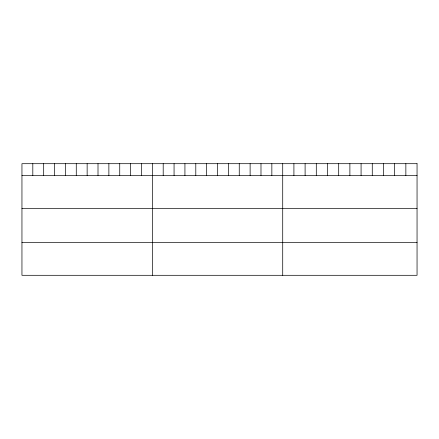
<?xml version="1.0" encoding="UTF-8"?>
<svg xmlns="http://www.w3.org/2000/svg" width="439" height="439" viewBox="0 0 439 439"><rect width="100%" height="100%" fill="white"/><g stroke="black" fill="none" stroke-linecap="round" stroke-linejoin="round"><path stroke-width="0.66" d="M21.95 175.49L417.05 175.49M21.95 208.426L417.05 208.426M21.95 242.366L417.05 242.366M405.856 163.698L405.856 175.49M394.661 163.698L394.661 175.49M383.466 163.698L383.466 175.49M372.272 163.698L372.272 175.49M361.077 163.698L361.077 175.49M349.883 163.698L349.883 175.49M338.688 163.698L338.688 175.49M327.494 163.698L327.494 175.49M316.299 163.698L316.299 175.49M305.105 163.698L305.105 175.49M293.911 163.698L293.911 175.49M282.716 163.698L282.716 275.302M271.851 163.698L271.851 175.49M260.986 163.698L260.986 175.49M250.12 163.698L250.12 175.49M239.255 163.698L239.255 175.49M228.39 163.698L228.39 175.49M217.524 163.698L217.524 175.49M206.659 163.698L206.659 175.49M195.794 163.698L195.794 175.49M184.929 163.698L184.929 175.49M174.063 163.698L174.063 175.49M163.198 163.698L163.198 175.49M152.333 163.698L152.333 275.302M141.468 163.698L141.468 175.49M130.602 163.698L130.602 175.49M119.737 163.698L119.737 175.49M108.872 163.698L108.872 175.49M98.007 163.698L98.007 175.49M87.141 163.698L87.141 175.49M76.276 163.698L76.276 175.49M65.411 163.698L65.411 175.49M54.546 163.698L54.546 175.49M43.68 163.698L43.68 175.49M32.815 163.698L32.815 175.49M417.05 163.698L21.95 163.698L21.95 275.302L417.05 275.302L417.05 163.698"/></g></svg>
